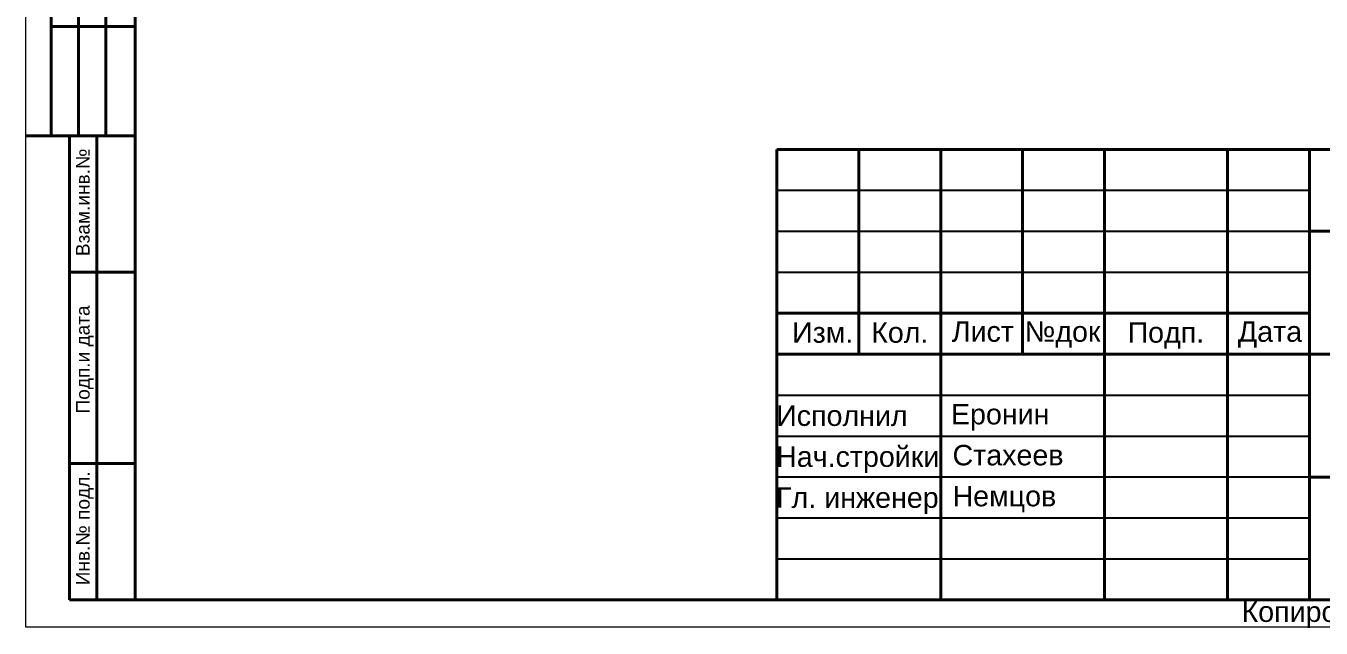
# Model space of a CAD drawing. Header units: millimetres. Extents: x 2433 to 329234, y 5766 to 133064.
# Drawn here: x 212175 to 227985, y 53031 to 60382 of the extents above; entities that cross this region are included whole.
import ezdxf

# ---------------------------------------------------------------- set-up
doc = ezdxf.new("R2010")
doc.units = ezdxf.units.MM
doc.layers.add('00-рамка', color=7, linetype='Continuous', lineweight=40)
doc.styles.add('2_5-Ариел', font='arial.ttf', dxfattribs={"height": 2.5})
doc.styles.add('Ариель-2_5', font='arial.ttf')

msp = doc.modelspace()

# ---------------------------------------------------------------- linework, layer by layer
at = {"layer": '00-рамка', "lineweight": 40}
for p, q in [((212485, 63375.6), (212485, 59042.3)), ((212818.3, 59042.3), (212818.3, 63375.6)), ((213151.7, 63375.6), (213151.7, 59042.3)), ((213508.5, 60375.6), (212485, 60375.6)), ((212708.5, 59042.3), (212175.2, 59042.3)), ((213508.5, 59042.3), (212708.5, 59042.3)), ((212708.5, 53375.6), (212708.5, 59042.3)), ((213041.9, 53375.6), (213041.9, 59042.3)), ((221341.9, 58875.6), (221341.9, 53375.6)), ((221341.9, 58875.6), (239841.9, 58875.6)), ((222341.9, 58875.6), (222341.9, 56375.6)), ((223341.9, 58875.6), (223341.9, 53375.6)), ((224341.9, 58875.6), (224341.9, 56375.6)), ((225341.9, 58875.6), (225341.9, 53375.6)), ((226841.9, 58875.6), (226841.9, 53375.6)), ((227841.9, 58875.6), (227841.9, 53375.6)), ((227841.9, 57875.6), (239841.9, 57875.6)), ((213508.5, 57375.6), (212708.5, 57375.6)), ((227841.9, 56875.6), (221341.9, 56875.6)), ((221341.9, 56375.6), (227841.9, 56375.6)), ((227841.9, 56375.6), (239841.9, 56375.6)), ((213508.5, 55042.3), (212708.5, 55042.3)), ((227841.9, 54875.6), (239841.9, 54875.6)), ((213508.5, 53375.6), (212708.5, 53375.6))]:
    msp.add_line(p, q, dxfattribs=at)
at = {"layer": '00-рамка', "lineweight": 25}
for p, q in [((221341.9, 58375.6), (227841.9, 58375.6)), ((221341.9, 57875.6), (227841.9, 57875.6)), ((221341.9, 57375.6), (227841.9, 57375.6)), ((221341.9, 55875.6), (227841.9, 55875.6)), ((221341.9, 55375.6), (227841.9, 55375.6)), ((221341.9, 55375.6), (225341.9, 55375.6)), ((227841.9, 54875.6), (221341.9, 54875.6)), ((221341.9, 54375.6), (227841.9, 54375.6)), ((221341.9, 53875.6), (227841.9, 53875.6))]:
    msp.add_line(p, q, dxfattribs=at)
at = {"layer": '00-рамка', "lineweight": 15}
msp.add_lwpolyline([(212175.2, 92642.3), (240175.2, 92642.3), (240175.2, 53042.3), (212175.2, 53042.3)], close=True, dxfattribs=at)
at = {"layer": '00-рамка', "lineweight": 40}
msp.add_lwpolyline([(213508.5, 92308.9), (239841.9, 92308.9), (239841.9, 53375.6), (213508.5, 53375.6)], close=True, dxfattribs=at)

# ---------------------------------------------------------------- texts
at = {"layer": '00-рамка', "style": 'Ариель-2_5'}
for s, height, p in [('Взам.инв.№', 166.67, (212953.2, 57571.9)), ('Подп.и дата', 166.667, (212953.2, 55650.6)), ('Инв.№ подл.', 166.667, (212953.2, 53553.4))]:
    msp.add_text(s, height=height, rotation=90, dxfattribs=at).set_placement(p)
at = {"layer": '00-рамка', "style": '2_5-Ариел'}
for s, p in [('Изм.', (221527.8, 56514.9)), ('Кол.', (222493.4, 56514.7)), ('Лист', (223477.1, 56526.1)), ('№док', (224366.5, 56526.1)), ('Подп.', (225622.7, 56515.7)), ('Дата', (226968.5, 56526.1)), ('Исполнил', (221333.7, 55499.3)), ('Еронин', (223466.9, 55517.7)), ('Нач.стройки', (221333.2, 54999.3)), ('Стахеев', (223486.2, 55017.7)), ('Гл. инженер', (221333.2, 54499.3)), ('Немцов', (223486.2, 54517.7)), ('Копировал', (227014, 53106.6))]:
    msp.add_text(s, height=250, dxfattribs=at).set_placement(p)

doc.saveas('drawing.dxf')
